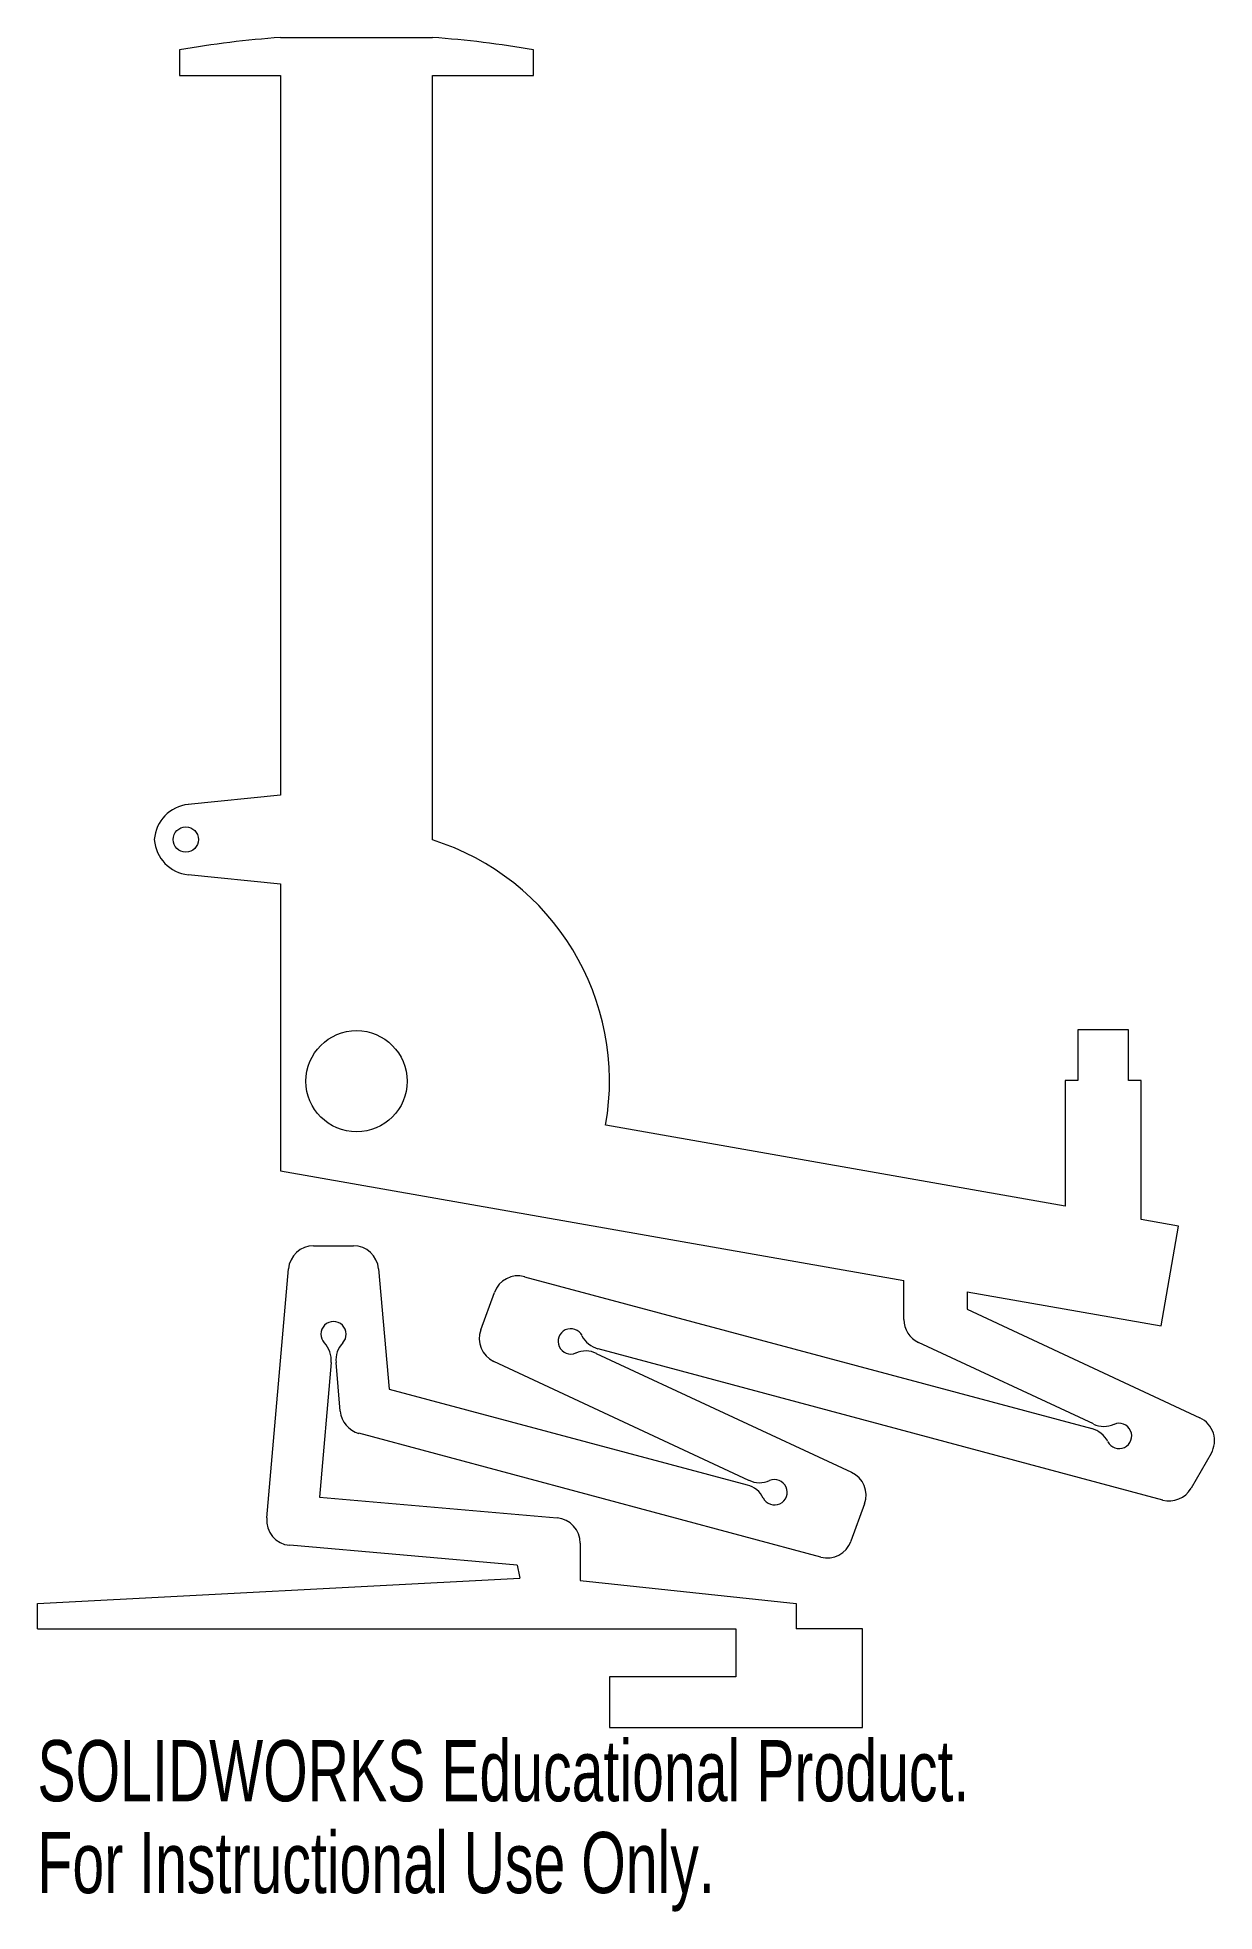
# Model space of a CAD drawing. Header units: millimetres. Extents: x -25 to 68, y -66 to 83.
import ezdxf

# ---------------------------------------------------------------- set-up
doc = ezdxf.new("R2010")
doc.units = ezdxf.units.MM
doc.styles.add('SLDTEXTSTYLE0', font='TXT', dxfattribs={"width": 0.7})

msp = doc.modelspace()

# ---------------------------------------------------------------- linework, layer by layer
at = {"color": 7, "linetype": 'Continuous', "lineweight": 15}
for p, q in [((-14, 81.52), (-14, 79.5)), ((-6, 82.5), (6, 82.5)), ((14, 79.5), (14, 81.52)), ((-14, 79.5), (-6, 79.5)), ((-6, 79.5), (-6, 22.6)), ((6, 19.08), (6, 79.5)), ((6, 79.5), (14, 79.5)), ((-6, 22.6), (-13.3, 21.87)), ((-13.3, 16.33), (-6, 15.6)), ((-6, 15.6), (-6, -7.07)), ((61.04, 4.06), (57.04, 4.06)), ((57.04, 4.06), (57.04, 0.06)), ((61.04, 0.06), (61.04, 4.06)), ((57.04, 0.06), (56.04, 0.06)), ((56.04, 0.06), (56.04, -9.88)), ((62.04, 0.06), (61.04, 0.06)), ((62.04, -10.94), (62.04, 0.06)), ((56.04, -9.88), (19.7, -3.47)), ((-6, -7.07), (43.27, -15.75)), ((65, -11.46), (62.04, -10.94)), ((63.61, -19.34), (65, -11.46)), ((-3.39, -13), (-0.25, -13)), ((-7.1, -34.52), (-5.38, -14.83)), ((1.75, -14.83), (2.58, -24.33)), ((13.29, -15.45), (58.13, -27.46)), ((43.27, -18.83), (43.27, -15.75)), ((9.82, -19.64), (10.9, -16.69)), ((48.27, -16.64), (48.27, -18.02)), ((48.27, -16.64), (63.61, -19.34)), ((48.27, -18.02), (66.69, -26.61)), ((58.26, -27.09), (44.43, -20.64)), ((31.03, -31.55), (10.86, -22.14)), ((18.96, -21.51), (39.13, -30.91)), ((63.74, -33.1), (19.1, -21.14)), ((-2.01, -22.23), (-2.94, -32.87)), ((-1.29, -26.07), (-1.62, -22.23)), ((2.58, -24.33), (30.89, -31.91)), ((36.7, -37.61), (0.19, -27.83)), ((67.57, -29.42), (65.98, -32.17)), ((-2.94, -32.87), (15.86, -34.52)), ((40.17, -33.41), (39.09, -36.36)), ((12.69, -38.26), (-5.28, -36.68)), ((17.69, -36.51), (17.69, -39.45)), ((-25.23, -41.27), (12.9, -39.27)), ((17.69, -39.45), (34.77, -41.27)), ((-25.23, -43.27), (-25.23, -41.27)), ((34.77, -41.27), (34.77, -43.27)), ((-25.23, -43.27), (30, -43.27)), ((30, -43.27), (30, -47.07)), ((40, -43.27), (34.77, -43.27)), ((40, -51.07), (40, -43.27)), ((30, -47.07), (20, -47.07)), ((20, -47.07), (20, -51.07)), ((20, -51.07), (40, -51.07))]:
    msp.add_line(p, q, dxfattribs=at)
for centre, radius in [((-13.5, 19.1), 1), ((0, 0), 4)]:
    msp.add_circle(centre, radius, dxfattribs=at)
for centre, radius, start, end in [((0, 0), 82.72, 94.1596, 99.7442), ((0, 0), 82.72, 80.2558, 85.8404), ((-13, 18.89), 3, 95.7106, 175.891), ((-13, 19.31), 3, 184.109, 264.2894), ((0, 0), 20, 350, 72.5424), ((-3.39, -15), 2, 90, 175), ((-0.25, -15), 2, 5, 90), ((12.78, -17.38), 2, 75, 160), ((-1.82, -20), 1, 316.8103, 223.1897), ((45.27, -18.83), 2, 180, 245), ((-4, -22.05), 2, 355, 43.1897), ((0.37, -22.05), 2, 136.8103, 185), ((11.7, -20.33), 2, 160, 245), ((16.94, -20.56), 1, 26.8103, 293.1897), ((19.61, -19.21), 2, 206.8103, 255), ((18.12, -23.32), 2, 65, 113.1897), ((0.71, -25.9), 2, 185, 255), ((65.84, -28.42), 2, 330, 65), ((57.61, -29.39), 2, 26.8103, 75), ((59.11, -25.28), 2, 245, 293.1897), ((60.29, -28.04), 1, 206.8103, 113.1897), ((38.29, -32.73), 2, 340, 65), ((30.38, -33.85), 2, 26.8103, 75), ((31.87, -29.73), 2, 245, 293.1897), ((33.05, -32.49), 1, 206.8103, 113.1897), ((64.25, -31.17), 2, 255, 330), ((-5.11, -34.69), 2, 175, 265), ((15.69, -36.51), 2, 0, 85), ((37.22, -35.68), 2, 255, 340)]:
    msp.add_arc(centre, radius, start, end, dxfattribs=at)
msp.add_open_spline([(12.69, -38.26), (12.77, -38.59), (12.84, -38.93), (12.9, -39.27)], degree=3, dxfattribs=at)

# ---------------------------------------------------------------- texts
at = {"color": 7, "linetype": 'Continuous', "char_height": 4.8336, "attachment_point": 1, "style": 'SLDTEXTSTYLE0'}
for s, insert in [('SOLIDWORKS Educational Product.', (-25.23, -52.08)), ('For Instructional Use Only.', (-25.23, -59.34))]:
    msp.add_mtext(s, dxfattribs=dict(at, insert=insert))

doc.saveas('drawing.dxf')
